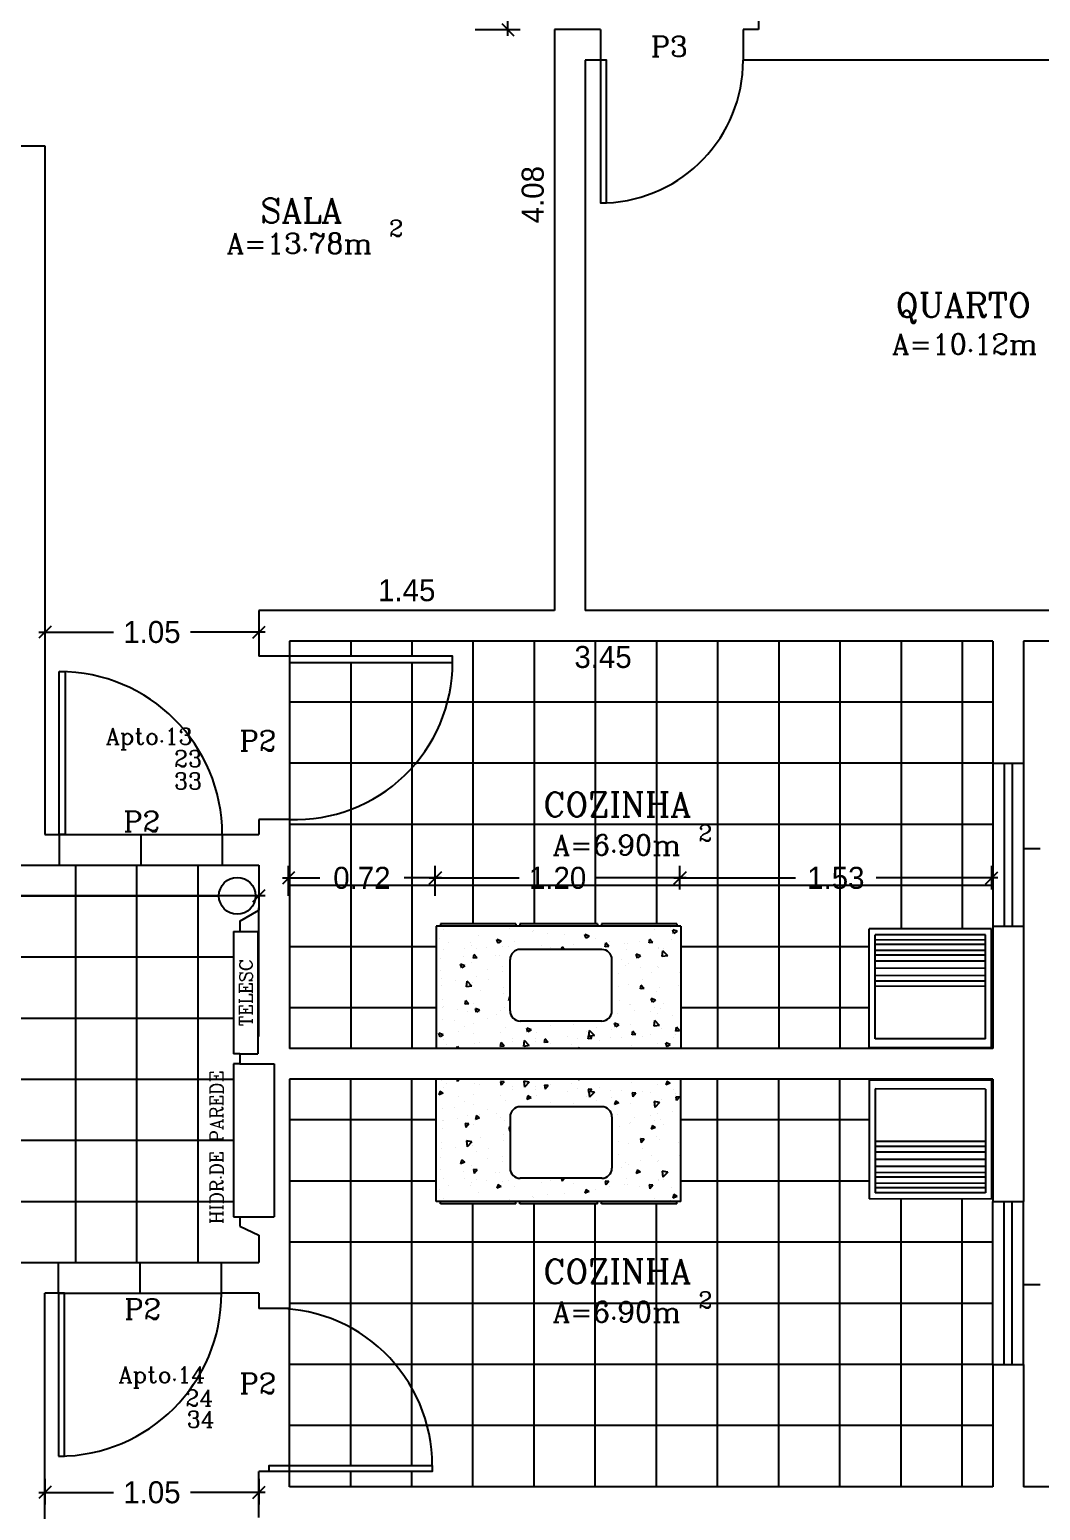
# Model space of a CAD drawing. Extents: x 11.2 to 102.3, y 40.3 to 127.2.
# Drawn here: x 49.22 to 54.18, y 57.54 to 64.8 of the extents above; entities that cross this region are included whole.
import ezdxf

# ---------------------------------------------------------------- set-up
doc = ezdxf.new("R2010")
doc.units = 0
doc.header["$LTSCALE"] = 8
doc.layers.get('0').update_dxf_attribs({"linetype": 'CONTINUOUS'})
doc.layers.get('DEFPOINTS').update_dxf_attribs({"linetype": 'CONTINUOUS'})
for name, color, linetype in [('COTAS', 244, 'CONTINUOUS'), ('EQUIPAMENTOS', 1, 'CONTINUOUS'), ('ESQUADRIAS', 244, 'CONTINUOUS'), ('PAREDE', 7, 'CONTINUOUS'), ('PISO', 30, 'CONTINUOUS'), ('TEXTO', 1, 'CONTINUOUS')]:
    doc.layers.add(name, color=color, linetype=linetype)
doc.styles.add('ROMANC', font='ROMANC.SHX')
doc.dimstyles.get("Standard").update_dxf_attribs({"dimtxt": 0.18, "dimasz": 0.18, "dimexe": 0.18, "dimexo": 0.0625, "dimgap": 0.09, "dimtad": 0, "dimtih": 1, "dimtoh": 1, "dimdec": 4, "dimzin": 0, "dimtxsty": 'STANDARD', "dimcen": 0.09, "dimazin": 3, "dimtfac": 1, "dimtdec": 4, "dimtofl": 0, "dimtmove": 0, "dimatfit": 3, "dimtolj": 1, "dimtzin": 0})

# ---------------------------------------------------------------- blocks, each defined once
blk = doc.blocks.new('_OBLIQUE')
at = {"color": 0, "linetype": 'BYBLOCK'}
blk.add_line((-0.5, -0.5), (0.5, 0.5), dxfattribs=at)
blk = doc.blocks.new('*D77')
at = {"color": 244, "linetype": 'BYBLOCK'}
for p, q in [((22.9536, 60.5522), (25.2426, 60.5522)), ((27.9636, 60.5522), (25.6746, 60.5522)), ((22.9836, 59.8622), (22.9836, 60.4922)), ((27.9336, 59.8622), (27.9336, 60.4922))]:
    blk.add_line(p, q, dxfattribs=at)
at = {"layer": 'DEFPOINTS', "color": 0, "linetype": 'BYBLOCK'}
for p in [(22.9836, 60.7022), (27.9336, 60.7022), (27.9336, 60.5522)]:
    blk.add_point(p, dxfattribs=at)
at = {"color": 244, "linetype": 'BYBLOCK', "xscale": 0.06, "yscale": 0.06, "zscale": 0.06, "rotation": 180}
blk.add_blockref('_OBLIQUE', (22.9836, 60.5522), dxfattribs=at)
at = {"color": 244, "linetype": 'BYBLOCK', "xscale": 0.06, "yscale": 0.06, "zscale": 0.06}
blk.add_blockref('_OBLIQUE', (27.9336, 60.5522), dxfattribs=at)
at = {"color": 30, "linetype": 'BYBLOCK', "insert": (25.4586, 60.5522), "char_height": 0.108, "attachment_point": 5}
blk.add_mtext('\\A1;4.95', dxfattribs=at)
blk = doc.blocks.new('*D114')
at = {"layer": 'DEFPOINTS', "color": 0, "linetype": 'BYBLOCK'}
for p in [(29.3836, 58.3644), (29.2551, 53.5037), (29.3836, 53.5037)]:
    blk.add_point(p, dxfattribs=at)
at = {"color": 30, "linetype": 'BYBLOCK', "insert": (29.2551, 55.9341), "char_height": 0.108, "attachment_point": 5, "rotation": 90}
blk.add_mtext('\\A1;4.86', dxfattribs=at)
blk = doc.blocks.new('*D90')
at = {"color": 244, "linetype": 'BYBLOCK'}
for p, q in [((28.7986, 60.585), (28.7986, 60.6994)), ((29.9986, 60.585), (29.9986, 60.6994)), ((28.7686, 60.6394), (29.2096, 60.6394)), ((30.0286, 60.6394), (29.5876, 60.6394))]:
    blk.add_line(p, q, dxfattribs=at)
at = {"layer": 'DEFPOINTS', "color": 0, "linetype": 'BYBLOCK'}
for p in [(29.9986, 60.6394), (28.7986, 59.745), (29.9986, 59.745)]:
    blk.add_point(p, dxfattribs=at)
at = {"color": 244, "linetype": 'BYBLOCK', "xscale": 0.06, "yscale": 0.06, "zscale": 0.06, "rotation": 180}
blk.add_blockref('_OBLIQUE', (28.7986, 60.6394), dxfattribs=at)
at = {"color": 244, "linetype": 'BYBLOCK', "xscale": 0.06, "yscale": 0.06, "zscale": 0.06}
blk.add_blockref('_OBLIQUE', (29.9986, 60.6394), dxfattribs=at)
at = {"color": 30, "linetype": 'BYBLOCK', "insert": (29.3986, 60.6394), "char_height": 0.108, "attachment_point": 5}
blk.add_mtext('\\A1;1.20', dxfattribs=at)
blk = doc.blocks.new('*X2')
at = {"color": 0}
for p, q in [((20.9327, 60.3777), (20.9537, 60.3858)), ((20.9477, 60.3676), (20.9538, 60.3857)), ((20.9653, 60.3966), (20.9653, 60.3966)), ((21.0287, 60.3993), (21.0287, 60.3993)), ((21.042, 60.386), (21.042, 60.386)), ((21.638, 60.3815), (21.638, 60.3815)), ((21.7564, 60.3928), (21.7564, 60.3928)), ((22.0793, 60.3872), (22.0793, 60.3872)), ((20.9327, 60.3777), (20.9476, 60.3676)), ((20.9579, 60.3356), (20.9579, 60.3356)), ((21.052, 60.3226), (21.0664, 60.3399)), ((21.052, 60.3226), (21.0699, 60.3211)), ((21.0699, 60.3211), (21.0665, 60.3399)), ((21.1181, 60.3288), (21.1181, 60.3288)), ((21.1766, 60.3187), (21.1766, 60.3187)), ((21.1895, 60.3181), (21.1895, 60.3181)), ((21.2646, 60.328), (21.2646, 60.328)), ((21.2671, 60.3038), (21.2816, 60.3211)), ((21.2782, 60.3221), (21.2782, 60.3221)), ((21.2851, 60.3022), (21.2816, 60.321)), ((21.3324, 60.3412), (21.3324, 60.3412)), ((21.3638, 60.3537), (21.3849, 60.3617)), ((21.3638, 60.3537), (21.3788, 60.3436)), ((21.3782, 60.343), (21.3782, 60.343)), ((21.3788, 60.3436), (21.3849, 60.3617)), ((21.4384, 60.3153), (21.4384, 60.3153)), ((21.4864, 60.3623), (21.4864, 60.3623)), ((21.5676, 60.3679), (21.5676, 60.3679)), ((21.5985, 60.3085), (21.5985, 60.3085)), ((21.6427, 60.3778), (21.6427, 60.3778)), ((21.7294, 60.3271), (21.7294, 60.3271)), ((21.795, 60.3296), (21.816, 60.3377)), ((21.795, 60.3296), (21.8099, 60.3196)), ((21.81, 60.3196), (21.816, 60.3377)), ((21.9044, 60.3572), (21.9044, 60.3572)), ((21.942, 60.3093), (21.942, 60.3093)), ((21.9442, 60.3253), (21.9442, 60.3253)), ((22.0556, 60.3242), (22.0556, 60.3242)), ((22.0957, 60.3445), (22.0957, 60.3445)), ((20.9781, 60.2581), (21.0015, 60.2824)), ((20.9781, 60.2581), (21.0048, 60.254)), ((21, 60.2932), (21, 60.2932)), ((21.0048, 60.2539), (21.0015, 60.2824)), ((21.0212, 60.2953), (21.0212, 60.2953)), ((21.0251, 60.2995), (21.0251, 60.2995)), ((21.1118, 60.2569), (21.1328, 60.265)), ((21.1118, 60.2569), (21.1267, 60.2469)), ((21.1268, 60.2468), (21.1328, 60.265)), ((21.1813, 60.2885), (21.1813, 60.2885)), ((21.2046, 60.237), (21.2046, 60.237)), ((21.2671, 60.3038), (21.2851, 60.3022)), ((21.4854, 60.2887), (21.4968, 60.3022)), ((21.4993, 60.2887), (21.4968, 60.3022)), ((21.5545, 60.2971), (21.5545, 60.2971)), ((21.7586, 60.3018), (21.7586, 60.3018)), ((21.7901, 60.3041), (21.7901, 60.3041)), ((21.8013, 60.2613), (21.8013, 60.2613)), ((21.8219, 60.2615), (21.8219, 60.2615)), ((21.8669, 60.2994), (21.8669, 60.2994)), ((21.9127, 60.2473), (21.9271, 60.2646)), ((21.9127, 60.2473), (21.9306, 60.2458)), ((21.9188, 60.295), (21.9188, 60.295)), ((21.9306, 60.2458), (21.9272, 60.2646)), ((21.9763, 60.2913), (21.9763, 60.2913)), ((21.982, 60.2547), (21.982, 60.2547)), ((22.0789, 60.2882), (22.0789, 60.2882)), ((22.0921, 60.2446), (22.0921, 60.2446)), ((20.9211, 60.1749), (20.9211, 60.1749)), ((21.0214, 60.1996), (21.0214, 60.1996)), ((21.0296, 60.207), (21.0296, 60.207)), ((21.0584, 60.1763), (21.0584, 60.1763)), ((21.1105, 60.1998), (21.1105, 60.1998)), ((21.1729, 60.2188), (21.1729, 60.2188)), ((21.1856, 60.2097), (21.1856, 60.2097)), ((21.2185, 60.1696), (21.2185, 60.1696)), ((21.7865, 60.2043), (21.7865, 60.2043)), ((21.788, 60.1811), (21.788, 60.1811)), ((21.8631, 60.191), (21.8631, 60.191)), ((21.9405, 60.2254), (21.9405, 60.2254)), ((21.9741, 60.2089), (21.9951, 60.2169)), ((21.9741, 60.2089), (21.989, 60.1988)), ((21.9767, 60.2059), (21.9767, 60.2059)), ((21.989, 60.1988), (21.9951, 60.2169)), ((22.0908, 60.1863), (22.0908, 60.1863)), ((20.9265, 60.1111), (20.9265, 60.1111)), ((21.0178, 60.0997), (21.0178, 60.0997)), ((21.0936, 60.097), (21.108, 60.1142)), ((21.0936, 60.097), (21.1115, 60.0954)), ((21.1015, 60.1411), (21.1015, 60.1411)), ((21.1067, 60.0914), (21.1067, 60.0914)), ((21.1116, 60.0954), (21.1081, 60.1142)), ((21.1693, 60.119), (21.1693, 60.119)), ((21.2203, 60.1063), (21.2203, 60.1063)), ((21.7828, 60.1044), (21.7828, 60.1044)), ((21.8591, 60.1425), (21.8591, 60.1425)), ((21.9159, 60.1563), (21.9159, 60.1563)), ((21.9369, 60.1255), (21.9369, 60.1255)), ((21.9386, 60.1091), (21.962, 60.1335)), ((21.9386, 60.1091), (21.9653, 60.105)), ((21.9653, 60.105), (21.962, 60.1335)), ((22.0193, 60.1358), (22.0193, 60.1358)), ((22.0872, 60.1125), (22.0872, 60.1125)), ((22.0884, 60.1447), (22.0884, 60.1447)), ((21, 60.0231), (21, 60.0231)), ((21.0316, 60.0815), (21.0316, 60.0815)), ((21.0388, 60.0394), (21.0598, 60.0474)), ((21.0388, 60.0394), (21.0537, 60.0293)), ((21.0538, 60.0293), (21.0598, 60.0474)), ((21.1656, 60.0191), (21.1656, 60.0191)), ((21.2161, 60.0361), (21.2161, 60.0361)), ((21.7518, 60.0557), (21.7536, 60.0577)), ((21.7518, 60.0394), (21.757, 60.0389)), ((21.7571, 60.0389), (21.7536, 60.0577)), ((21.7842, 60.0726), (21.7842, 60.0726)), ((21.8978, 60.0876), (21.8978, 60.0876)), ((21.9332, 60.0257), (21.9332, 60.0257)), ((21.9543, 60.0217), (21.9688, 60.0389)), ((21.9543, 60.0217), (21.9722, 60.0201)), ((21.9723, 60.0201), (21.9688, 60.0389)), ((22.0848, 60.0449), (22.0848, 60.0449)), ((20.9527, 59.9632), (20.9527, 59.9632)), ((21.0141, 59.9999), (21.0141, 59.9999)), ((21.0278, 59.9731), (21.0278, 59.9731)), ((21.0411, 60.0061), (21.0411, 60.0061)), ((21.0632, 59.9828), (21.0632, 59.9828)), ((21.1414, 59.988), (21.1414, 59.988)), ((21.1601, 60.0163), (21.1601, 60.0163)), ((21.2234, 59.976), (21.2234, 59.976)), ((21.7792, 60.0045), (21.7792, 60.0045)), ((21.8007, 59.9892), (21.8007, 59.9892)), ((21.8189, 59.9693), (21.8189, 59.9693)), ((21.8639, 59.9489), (21.8639, 59.9489)), ((21.9011, 59.9913), (21.9221, 59.9994)), ((21.9011, 59.9913), (21.916, 59.9813)), ((21.9035, 59.9773), (21.9035, 59.9773)), ((21.916, 59.9812), (21.9221, 59.9994)), ((21.9608, 59.9825), (21.9608, 59.9825)), ((22.0083, 59.9942), (22.0083, 59.9942)), ((22.0785, 60.0073), (22.0785, 60.0073)), ((22.0811, 59.945), (22.0811, 59.945)), ((22.0834, 60.0041), (22.0834, 60.0041)), ((20.92, 59.8902), (20.9345, 59.9074)), ((20.92, 59.8902), (20.938, 59.8886)), ((20.938, 59.8886), (20.9345, 59.9074)), ((21.0105, 59.9), (21.0105, 59.9)), ((21.0179, 59.9162), (21.0412, 59.9406)), ((21.0179, 59.9162), (21.0446, 59.9121)), ((21.0446, 59.912), (21.0413, 59.9405)), ((21.1352, 59.8713), (21.1497, 59.8886)), ((21.1352, 59.8713), (21.1531, 59.8698)), ((21.1532, 59.8697), (21.1497, 59.8885)), ((21.162, 59.9192), (21.162, 59.9192)), ((21.2179, 59.9186), (21.2389, 59.9266)), ((21.2179, 59.9186), (21.2328, 59.9085)), ((21.2328, 59.9085), (21.2389, 59.9266)), ((21.252, 59.8946), (21.252, 59.8946)), ((21.3271, 59.9045), (21.3271, 59.9045)), ((21.338, 59.8665), (21.3614, 59.8909)), ((21.3648, 59.8624), (21.3615, 59.8909)), ((21.3786, 59.8872), (21.3786, 59.8872)), ((21.4407, 59.9195), (21.4407, 59.9195)), ((21.5536, 59.9172), (21.5536, 59.9172)), ((21.6197, 59.8822), (21.6197, 59.8822)), ((21.649, 59.8946), (21.67, 59.9026)), ((21.649, 59.8946), (21.6639, 59.8845)), ((21.664, 59.8845), (21.6701, 59.9026)), ((21.7755, 59.9047), (21.7755, 59.9047)), ((21.8004, 59.8814), (21.8004, 59.8814)), ((21.9294, 59.8759), (21.9294, 59.8759)), ((21.9296, 59.9258), (21.9296, 59.9258)), ((21.9754, 59.9114), (21.9754, 59.9114)), ((22.0045, 59.8858), (22.0045, 59.8858)), ((22.0241, 59.9422), (22.0241, 59.9422)), ((22.0801, 59.8705), (22.1011, 59.8786)), ((22.0951, 59.8604), (22.1012, 59.8786)), ((20.9403, 59.8706), (20.9403, 59.8706)), ((20.9489, 59.8547), (20.9489, 59.8547)), ((20.9658, 59.8218), (20.9868, 59.8299)), ((20.9658, 59.8218), (20.9807, 59.8118)), ((20.9808, 59.8117), (20.9868, 59.8299)), ((21.0287, 59.8271), (21.0287, 59.8271)), ((21.0625, 59.8697), (21.0625, 59.8697)), ((21.1004, 59.8638), (21.1004, 59.8638)), ((21.1584, 59.8193), (21.1584, 59.8193)), ((21.2037, 59.8571), (21.2037, 59.8571)), ((21.2606, 59.857), (21.2606, 59.857)), ((21.3142, 59.8418), (21.3142, 59.8418)), ((21.338, 59.8665), (21.3647, 59.8624)), ((21.3504, 59.8525), (21.3648, 59.8697)), ((21.3504, 59.8525), (21.3683, 59.8509)), ((21.3684, 59.8509), (21.3649, 59.8697)), ((21.4085, 59.8022), (21.4179, 59.8059)), ((21.4168, 59.8022), (21.418, 59.8058)), ((21.4207, 59.8503), (21.4207, 59.8503)), ((21.4505, 59.8213), (21.4505, 59.8213)), ((21.4682, 59.863), (21.4682, 59.863)), ((21.5512, 59.8261), (21.5512, 59.8261)), ((21.5656, 59.8337), (21.58, 59.8509)), ((21.5656, 59.8337), (21.5835, 59.8321)), ((21.5835, 59.8321), (21.5801, 59.8509)), ((21.5809, 59.8435), (21.5809, 59.8435)), ((21.6255, 59.8513), (21.6255, 59.8513)), ((21.6263, 59.836), (21.6263, 59.836)), ((21.6582, 59.8169), (21.6816, 59.8412)), ((21.6582, 59.8169), (21.6849, 59.8128)), ((21.6849, 59.8127), (21.6816, 59.8412)), ((21.7399, 59.8509), (21.7399, 59.8509)), ((21.741, 59.8367), (21.741, 59.8367)), ((21.7719, 59.8048), (21.7719, 59.8048)), ((21.7807, 59.8148), (21.7952, 59.8321)), ((21.7807, 59.8148), (21.7987, 59.8133)), ((21.7987, 59.8133), (21.7952, 59.8321)), ((21.9011, 59.83), (21.9011, 59.83)), ((21.9259, 59.8259), (21.9259, 59.8259)), ((22.0011, 59.8022), (22.0104, 59.8133)), ((22.0125, 59.8022), (22.0104, 59.8132)), ((22.0613, 59.8232), (22.0613, 59.8232)), ((22.0775, 59.8451), (22.0775, 59.8451)), ((22.0801, 59.8705), (22.0951, 59.8605)), ((22.09, 59.8064), (22.09, 59.8064))]:
    blk.add_line(p, q, dxfattribs=at)
blk = doc.blocks.new('*D86')
at = {"color": 244, "linetype": 'BYBLOCK'}
for p, q in [((26.8836, 57.6919), (26.8836, 57.5645)), ((27.9336, 57.6919), (27.9336, 57.5645)), ((26.8536, 57.6245), (27.2196, 57.6245)), ((27.9636, 57.6245), (27.5976, 57.6245))]:
    blk.add_line(p, q, dxfattribs=at)
at = {"layer": 'DEFPOINTS', "color": 0, "linetype": 'BYBLOCK'}
for p in [(26.8836, 58.5319), (27.9336, 58.5319), (26.8836, 57.6245)]:
    blk.add_point(p, dxfattribs=at)
at = {"color": 244, "linetype": 'BYBLOCK', "xscale": 0.06, "yscale": 0.06, "zscale": 0.06, "rotation": 180}
blk.add_blockref('_OBLIQUE', (26.8836, 57.6245), dxfattribs=at)
at = {"color": 244, "linetype": 'BYBLOCK', "xscale": 0.06, "yscale": 0.06, "zscale": 0.06}
blk.add_blockref('_OBLIQUE', (27.9336, 57.6245), dxfattribs=at)
at = {"color": 30, "linetype": 'BYBLOCK', "insert": (27.4086, 57.6245), "char_height": 0.108, "attachment_point": 5}
blk.add_mtext('\\A1;1.05', dxfattribs=at)
blk = doc.blocks.new('*D92')
at = {"color": 244, "linetype": 'BYBLOCK'}
for p, q in [((28.0786, 60.5516), (28.0786, 60.6994)), ((28.7986, 60.5516), (28.7986, 60.6994)), ((28.0486, 60.6394), (28.2316, 60.6394)), ((28.8286, 60.6394), (28.6456, 60.6394))]:
    blk.add_line(p, q, dxfattribs=at)
at = {"layer": 'DEFPOINTS', "color": 0, "linetype": 'BYBLOCK'}
for p in [(28.7986, 60.6394), (28.0786, 59.7116), (28.7986, 59.7116)]:
    blk.add_point(p, dxfattribs=at)
at = {"color": 244, "linetype": 'BYBLOCK', "xscale": 0.06, "yscale": 0.06, "zscale": 0.06, "rotation": 180}
blk.add_blockref('_OBLIQUE', (28.0786, 60.6394), dxfattribs=at)
at = {"color": 244, "linetype": 'BYBLOCK', "xscale": 0.06, "yscale": 0.06, "zscale": 0.06}
blk.add_blockref('_OBLIQUE', (28.7986, 60.6394), dxfattribs=at)
at = {"color": 30, "linetype": 'BYBLOCK', "insert": (28.4386, 60.6394), "char_height": 0.108, "attachment_point": 5}
blk.add_mtext('\\A1;0.72', dxfattribs=at)
blk = doc.blocks.new('*D89')
at = {"color": 244, "linetype": 'BYBLOCK'}
for p, q in [((29.9986, 60.5823), (29.9986, 60.6994)), ((31.5286, 60.5823), (31.5286, 60.6994)), ((29.9686, 60.6394), (30.5656, 60.6394)), ((31.5586, 60.6394), (30.9616, 60.6394))]:
    blk.add_line(p, q, dxfattribs=at)
at = {"layer": 'DEFPOINTS', "color": 0, "linetype": 'BYBLOCK'}
for p in [(31.5286, 60.6394), (29.9986, 59.7423), (31.5286, 59.7423)]:
    blk.add_point(p, dxfattribs=at)
at = {"color": 244, "linetype": 'BYBLOCK', "xscale": 0.06, "yscale": 0.06, "zscale": 0.06, "rotation": 180}
blk.add_blockref('_OBLIQUE', (29.9986, 60.6394), dxfattribs=at)
at = {"color": 244, "linetype": 'BYBLOCK', "xscale": 0.06, "yscale": 0.06, "zscale": 0.06}
blk.add_blockref('_OBLIQUE', (31.5286, 60.6394), dxfattribs=at)
at = {"color": 30, "linetype": 'BYBLOCK', "insert": (30.7636, 60.6394), "char_height": 0.108, "attachment_point": 5}
blk.add_mtext('\\A1;1.53', dxfattribs=at)
blk = doc.blocks.new('*D115')
at = {"layer": 'DEFPOINTS', "color": 0, "linetype": 'BYBLOCK'}
for p in [(29.2772, 66.0322), (29.2772, 61.9522), (29.2772, 61.9522)]:
    blk.add_point(p, dxfattribs=at)
at = {"color": 30, "linetype": 'BYBLOCK', "insert": (29.2772, 63.9922), "char_height": 0.108, "attachment_point": 5, "rotation": 90}
blk.add_mtext('\\A1;4.08', dxfattribs=at)
blk = doc.blocks.new('*D91')
at = {"layer": 'DEFPOINTS', "color": 0, "linetype": 'BYBLOCK', "ltscale": 0.2}
for p in [(53.7552, 61.7232), (50.3052, 61.6405), (53.7552, 61.6405)]:
    blk.add_point(p, dxfattribs=at)
at = {"color": 30, "linetype": 'BYBLOCK', "ltscale": 0.2, "insert": (52.0302, 61.7232), "char_height": 0.108, "attachment_point": 5}
blk.add_mtext('\\A1;3.45', dxfattribs=at)
blk = doc.blocks.new('*D117')
at = {"layer": 'DEFPOINTS', "color": 0, "linetype": 'BYBLOCK'}
for p in [(29.3836, 62.0508), (27.9336, 61.9522), (29.3836, 61.9522)]:
    blk.add_point(p, dxfattribs=at)
at = {"color": 30, "linetype": 'BYBLOCK', "insert": (28.6586, 62.0508), "char_height": 0.108, "attachment_point": 5}
blk.add_mtext('\\A1;1.45', dxfattribs=at)
blk = doc.blocks.new('*D79')
at = {"color": 244, "linetype": 'BYBLOCK'}
for p, q in [((26.3352, 64.1122), (26.3352, 63.6712)), ((26.3974, 64.0822), (26.2752, 64.0822)), ((26.3352, 62.8522), (26.3352, 63.2932)), ((26.3974, 62.8822), (26.2752, 62.8822))]:
    blk.add_line(p, q, dxfattribs=at)
at = {"layer": 'DEFPOINTS', "color": 0, "linetype": 'BYBLOCK'}
for p in [(27.2374, 64.0822), (26.3352, 62.8822), (27.2374, 62.8822)]:
    blk.add_point(p, dxfattribs=at)
at = {"color": 244, "linetype": 'BYBLOCK', "xscale": 0.06, "yscale": 0.06, "zscale": 0.06}
for p, rotation in [((26.3352, 64.0822), 90), ((26.3352, 62.8822), 270)]:
    blk.add_blockref('_OBLIQUE', p, dxfattribs=dict(at, rotation=rotation))
at = {"color": 30, "linetype": 'BYBLOCK', "insert": (26.3352, 63.4822), "char_height": 0.108, "attachment_point": 5, "rotation": 90}
blk.add_mtext('\\A1;1.20', dxfattribs=at)
blk = doc.blocks.new('*D83')
at = {"color": 244, "linetype": 'BYBLOCK'}
for p, q in [((26.8836, 61.9156), (26.8836, 61.7858)), ((27.9336, 61.9156), (27.9336, 61.7858)), ((26.8536, 61.8458), (27.2196, 61.8458)), ((27.9636, 61.8458), (27.5976, 61.8458))]:
    blk.add_line(p, q, dxfattribs=at)
at = {"layer": 'DEFPOINTS', "color": 0, "linetype": 'BYBLOCK'}
for p in [(26.8836, 62.7556), (27.9336, 62.7556), (26.8836, 61.8458)]:
    blk.add_point(p, dxfattribs=at)
at = {"color": 244, "linetype": 'BYBLOCK', "xscale": 0.06, "yscale": 0.06, "zscale": 0.06, "rotation": 180}
blk.add_blockref('_OBLIQUE', (26.8836, 61.8458), dxfattribs=at)
at = {"color": 244, "linetype": 'BYBLOCK', "xscale": 0.06, "yscale": 0.06, "zscale": 0.06}
blk.add_blockref('_OBLIQUE', (27.9336, 61.8458), dxfattribs=at)
at = {"color": 30, "linetype": 'BYBLOCK', "insert": (27.4086, 61.8458), "char_height": 0.108, "attachment_point": 5}
blk.add_mtext('\\A1;1.05', dxfattribs=at)
blk = doc.blocks.new('*D121')
at = {"layer": 'DEFPOINTS', "color": 0, "linetype": 'BYBLOCK'}
for p in [(25.5479, 64.3323), (26.8979, 64.3323), (26.8979, 64.3323)]:
    blk.add_point(p, dxfattribs=at)
at = {"color": 30, "linetype": 'BYBLOCK', "insert": (26.2229, 64.3323), "char_height": 0.108, "attachment_point": 5}
blk.add_mtext('\\A1;1.35', dxfattribs=at)
blk = doc.blocks.new('*D84')
at = {"color": 244, "linetype": 'BYBLOCK'}
for p, q in [((28.9945, 65.6522), (29.2145, 65.6522)), ((29.1545, 65.6822), (29.1545, 65.4342)), ((29.1545, 64.7722), (29.1545, 65.0202)), ((28.9945, 64.8022), (29.2145, 64.8022))]:
    blk.add_line(p, q, dxfattribs=at)
at = {"layer": 'DEFPOINTS', "color": 0, "linetype": 'BYBLOCK'}
for p in [(28.1545, 65.6522), (28.1545, 64.8022), (29.1545, 64.8022)]:
    blk.add_point(p, dxfattribs=at)
at = {"color": 244, "linetype": 'BYBLOCK', "xscale": 0.06, "yscale": 0.06, "zscale": 0.06}
for p, rotation in [((29.1545, 65.6522), 90), ((29.1545, 64.8022), 270)]:
    blk.add_blockref('_OBLIQUE', p, dxfattribs=dict(at, rotation=rotation))
at = {"color": 30, "linetype": 'BYBLOCK', "insert": (29.1545, 65.2272), "char_height": 0.108, "attachment_point": 5, "rotation": 90}
blk.add_mtext('\\A1;0.85', dxfattribs=at)
blk = doc.blocks.new('*D85')
at = {"color": 244, "linetype": 'BYBLOCK'}
for p, q in [((29.3836, 65.3557), (29.3836, 65.4978)), ((30.3836, 65.3557), (30.3836, 65.4978)), ((29.3536, 65.4378), (29.7036, 65.4378)), ((30.4136, 65.4378), (30.0636, 65.4378))]:
    blk.add_line(p, q, dxfattribs=at)
at = {"layer": 'DEFPOINTS', "color": 0, "linetype": 'BYBLOCK'}
for p in [(30.3836, 65.4378), (29.3836, 64.5157), (30.3836, 64.5157)]:
    blk.add_point(p, dxfattribs=at)
at = {"color": 244, "linetype": 'BYBLOCK', "xscale": 0.06, "yscale": 0.06, "zscale": 0.06, "rotation": 180}
blk.add_blockref('_OBLIQUE', (29.3836, 65.4378), dxfattribs=at)
at = {"color": 244, "linetype": 'BYBLOCK', "xscale": 0.06, "yscale": 0.06, "zscale": 0.06}
blk.add_blockref('_OBLIQUE', (30.3836, 65.4378), dxfattribs=at)
at = {"color": 30, "linetype": 'BYBLOCK', "insert": (29.8836, 65.4378), "char_height": 0.108, "attachment_point": 5}
blk.add_mtext('\\A1;1.00', dxfattribs=at)

msp = doc.modelspace()

# ---------------------------------------------------------------- linework, layer by layer
at = {"layer": 'COTAS', "color": 1, "linetype": 'CONTINUOUS', "ltscale": 0.3}
for p, q in [((50.2173, 60.3772), (50.2484, 60.3772)), ((50.2484, 59.7772), (50.2173, 59.7772)), ((50.2484, 59.7272), (50.2173, 59.7272)), ((50.2173, 58.9772), (50.2484, 58.9772))]:
    msp.add_line(p, q, dxfattribs=at)
at = {"layer": 'EQUIPAMENTOS', "color": 244}
for p, q in [((52.4123, 60.4022), (51.2123, 60.4022)), ((51.2123, 60.4022), (51.2123, 59.8022)), ((52.4123, 60.4022), (52.4123, 59.8022)), ((51.2123, 59.0522), (51.2123, 59.6522)), ((52.4123, 59.0522), (52.4123, 59.6522)), ((52.4123, 59.0522), (51.2123, 59.0522))]:
    msp.add_line(p, q, dxfattribs=at)
at = {"layer": 'EQUIPAMENTOS', "color": 30}
for p, q in [((51.2323, 60.4142), (51.2323, 60.4022)), ((51.6023, 60.4142), (51.2323, 60.4142)), ((51.6023, 60.4142), (51.6023, 60.4022)), ((52.0023, 60.4142), (51.6223, 60.4142)), ((51.6223, 60.4142), (51.6223, 60.4022)), ((52.0023, 60.4142), (52.0023, 60.4022)), ((52.0223, 60.4142), (52.0223, 60.4022)), ((52.3923, 60.4142), (52.0223, 60.4142)), ((52.3923, 60.4142), (52.3923, 60.4022)), ((51.2323, 59.0403), (51.2323, 59.0522)), ((51.6023, 59.0403), (51.2323, 59.0403)), ((51.6023, 59.0403), (51.6023, 59.0522)), ((51.6223, 59.0403), (51.6223, 59.0522)), ((52.0023, 59.0403), (51.6223, 59.0403)), ((52.0023, 59.0403), (52.0023, 59.0522)), ((52.0223, 59.0403), (52.0223, 59.0522)), ((52.3923, 59.0403), (52.0223, 59.0403)), ((52.3923, 59.0403), (52.3923, 59.0522))]:
    msp.add_line(p, q, dxfattribs=at)
at = {"layer": 'EQUIPAMENTOS', "color": 244, "linetype": 'CONTINUOUS', "ltscale": 0.05}
for p, q in [((53.9357, 60.3903), (53.3357, 60.39)), ((53.3361, 59.8068), (53.3357, 60.39)), ((53.9361, 59.8071), (53.9357, 60.3903)), ((53.9058, 60.3603), (53.3658, 60.36)), ((53.366, 59.8502), (53.3658, 60.36)), ((53.9058, 60.3354), (53.3658, 60.3351)), ((53.9076, 60.3136), (53.3658, 60.3133)), ((53.906, 59.8505), (53.9058, 60.3603)), ((51.574, 59.9877), (51.5741, 60.2388)), ((52.0242, 60.2886), (51.6242, 60.2888)), ((52.074, 59.9874), (52.0741, 60.2386)), ((53.9058, 60.2611), (53.3632, 60.2608)), ((53.9058, 60.2835), (53.3658, 60.2832)), ((53.9058, 60.231), (53.3658, 60.2307)), ((53.9058, 60.1963), (53.3658, 60.196)), ((53.9046, 60.108), (53.3646, 60.1077)), ((53.9059, 60.1604), (53.3659, 60.1601)), ((53.9091, 60.1329), (53.3659, 60.1326)), ((52.024, 59.9374), (51.624, 59.9376)), ((53.9361, 59.8071), (53.3361, 59.8068)), ((53.906, 59.8505), (53.366, 59.8502)), ((53.3361, 59.6477), (53.3357, 59.0645)), ((53.9361, 59.6473), (53.3361, 59.6477)), ((53.366, 59.6042), (53.3658, 59.0945)), ((53.906, 59.6039), (53.366, 59.6042)), ((53.906, 59.6039), (53.9058, 59.0942)), ((53.9361, 59.6473), (53.9357, 59.0642)), ((52.024, 59.5171), (51.624, 59.5168)), ((51.574, 59.4668), (51.5741, 59.2156)), ((52.074, 59.4671), (52.0741, 59.2159)), ((53.9046, 59.3465), (53.3646, 59.3468)), ((53.9091, 59.3216), (53.3659, 59.3219)), ((53.9059, 59.2941), (53.3659, 59.2943)), ((53.9058, 59.2582), (53.3658, 59.2585)), ((53.9058, 59.2234), (53.3658, 59.2237)), ((52.0242, 59.1659), (51.6242, 59.1657)), ((53.9058, 59.1934), (53.3632, 59.1936)), ((53.9058, 59.171), (53.3658, 59.1713)), ((53.9076, 59.1409), (53.3658, 59.1412)), ((53.9058, 59.1191), (53.3658, 59.1194)), ((53.9058, 59.0942), (53.3658, 59.0945)), ((53.9357, 59.0642), (53.3357, 59.0645))]:
    msp.add_line(p, q, dxfattribs=at)
for centre, start, end in [((51.6241, 60.2388), 89.96933, 179.96933), ((52.0241, 60.2386), 359.96933, 89.96933), ((51.624, 59.9876), 179.96933, 269.96933), ((52.024, 59.9874), 269.96933, 359.96933), ((51.624, 59.4668), 90.03067, 180.03067), ((52.024, 59.4671), 0.03067, 90.03067), ((51.6241, 59.2157), 180.03067, 270.03067), ((52.0241, 59.2159), 270.03067, 0.03067)]:
    msp.add_arc(centre, 0.05, start, end, dxfattribs=at)
at = {"layer": 'ESQUADRIAS', "color": 1, "ltscale": 0.3}
for p, q in [((49.3623, 60.8522), (49.3623, 61.6522)), ((49.3623, 61.6522), (49.3923, 61.6522)), ((49.3623, 61.6522), (49.3623, 61.6522)), ((49.3623, 61.6522), (49.3623, 61.6522)), ((49.3923, 61.6522), (49.3923, 60.8522)), ((49.3923, 60.8522), (49.3623, 60.8522)), ((49.3585, 58.6022), (49.3585, 57.8022)), ((49.3885, 58.6022), (49.3585, 58.6022)), ((49.3585, 58.6022), (49.3585, 57.8022)), ((49.3885, 58.6022), (49.3585, 58.6022)), ((49.3885, 57.8022), (49.3885, 58.6022)), ((49.3585, 57.8022), (49.3585, 57.8022)), ((49.3585, 57.8022), (49.3585, 57.8022)), ((49.3585, 57.8022), (49.3885, 57.8022))]:
    msp.add_line(p, q, dxfattribs=at)
at = {"layer": 'ESQUADRIAS', "color": 1}
for p, q in [((53.9423, 61.2022), (53.9423, 60.4022)), ((54.0923, 61.2022), (54.0923, 60.4022)), ((53.9423, 58.2522), (53.9423, 59.0522)), ((54.0923, 58.2522), (54.0923, 59.0522))]:
    msp.add_line(p, q, dxfattribs=at)
at = {"layer": 'ESQUADRIAS', "color": 5}
for p, q in [((53.9973, 61.2022), (53.9973, 60.4022)), ((54.0373, 61.2022), (54.0373, 60.4022)), ((53.9973, 58.2522), (53.9973, 59.0522)), ((54.0373, 58.2522), (54.0373, 59.0522))]:
    msp.add_line(p, q, dxfattribs=at)
at = {"layer": 'ESQUADRIAS', "color": 1, "ltscale": 0.2}
for p, q in [((54.1749, 60.782), (54.098, 60.782)), ((54.1749, 58.6434), (54.098, 58.6434))]:
    msp.add_line(p, q, dxfattribs=at)
at = {"layer": 'ESQUADRIAS', "color": 1}
for points in [[(52.0173, 64.6522), (52.0173, 63.9522), (52.0473, 63.9522), (52.0473, 64.6522)], [(50.4923, 61.7272), (50.4923, 61.6972), (51.2923, 61.6972), (51.2923, 61.7272)], [(50.3923, 57.7272), (50.3923, 57.7572), (51.1923, 57.7572), (51.1923, 57.7272)]]:
    msp.add_lwpolyline(points, close=True, dxfattribs=at)
at = {"layer": 'ESQUADRIAS', "ltscale": 0.3}
msp.add_lwpolyline([(50.1458, 60.5518, -1), (50.3258, 60.5518, -1)], format="xyb", close=True, dxfattribs=at)
at = {"layer": 'ESQUADRIAS', "color": 30}
for centre, radius, start, end in [((52.0166, 64.6522), 0.7007, 272.5089, 360), ((50.5217, 61.6972), 0.7706, 267.81062, 360), ((50.4217, 57.7572), 0.7706, 0, 92.18938)]:
    msp.add_arc(centre, radius, start, end, dxfattribs=at)
at = {"layer": 'ESQUADRIAS', "color": 30, "ltscale": 0.3}
for centre, start, end in [((49.3623, 60.8522), 360, 90), ((49.3585, 58.6022), 270, 0)]:
    msp.add_arc(centre, 0.8, start, end, dxfattribs=at)
at = {"layer": 'PAREDE', "color": 7}
for p, q in [((52.7923, 64.8772), (52.7923, 64.8022)), ((51.7923, 64.8022), (51.7923, 61.9522)), ((52.0173, 64.8022), (51.7923, 64.8022)), ((52.0173, 64.8022), (52.0173, 64.6522)), ((52.7923, 64.8022), (52.7173, 64.8022)), ((52.7173, 64.8022), (52.7173, 64.6522)), ((51.9423, 64.6522), (51.9423, 61.9522)), ((52.0173, 64.6522), (51.9423, 64.6522)), ((55.6923, 64.6522), (52.7173, 64.6522)), ((47.9423, 64.2322), (49.2923, 64.2322)), ((49.2923, 64.2322), (49.2923, 60.8522)), ((49.2923, 64.2322), (49.2923, 60.8522)), ((51.7923, 61.9522), (50.3423, 61.9522)), ((51.7923, 61.9522), (50.3423, 61.9522)), ((50.3423, 61.9522), (50.3423, 61.7272)), ((55.6923, 61.9522), (51.9423, 61.9522)), ((53.9423, 61.8022), (50.4923, 61.8022)), ((50.4923, 61.8022), (50.4923, 61.7272)), ((53.9423, 61.8022), (53.9423, 61.2022)), ((53.9423, 61.8022), (53.9423, 61.2022)), ((54.0923, 61.8022), (54.0923, 61.2022)), ((55.8423, 61.8022), (54.0923, 61.8022)), ((50.4923, 61.7272), (50.3423, 61.7272)), ((53.9423, 61.2022), (54.0923, 61.2022)), ((50.3423, 60.9272), (50.3423, 60.8522)), ((50.4923, 60.9272), (50.3423, 60.9272)), ((50.4923, 60.9272), (50.4923, 59.8022)), ((49.2923, 60.8522), (49.3623, 60.8522)), ((50.1623, 60.8522), (50.3423, 60.8522)), ((49.1423, 60.7022), (49.3623, 60.7022)), ((50.3423, 60.7022), (50.3423, 60.4808)), ((53.9423, 60.4022), (54.0923, 60.4022)), ((53.9423, 60.4022), (53.9423, 59.8022)), ((53.9423, 60.4022), (53.9423, 59.8022)), ((54.0923, 60.4022), (54.0923, 59.0522)), ((53.9423, 59.8022), (50.4923, 59.8022)), ((53.9423, 59.6522), (50.4923, 59.6522)), ((50.4923, 59.6522), (50.4923, 58.5272)), ((53.9423, 59.6522), (53.9423, 59.0522)), ((53.9423, 59.6522), (53.9423, 59.0522)), ((53.9423, 59.0522), (54.0923, 59.0522)), ((50.3423, 58.8876), (50.3423, 58.7522)), ((50.3423, 58.8876), (50.3423, 58.7522)), ((49.1423, 58.7522), (49.3585, 58.7522)), ((49.2923, 52.6415), (49.2923, 58.6022)), ((49.3585, 58.6022), (49.2923, 58.6022)), ((50.3423, 58.6022), (50.1585, 58.6022)), ((50.3423, 58.6022), (50.3423, 58.5272)), ((50.3423, 58.6022), (50.3423, 58.5272)), ((50.4923, 58.5272), (50.3423, 58.5272)), ((53.9423, 58.2522), (54.0923, 58.2522)), ((53.9423, 58.2522), (53.9423, 57.6522)), ((54.0923, 58.2522), (54.0923, 57.6522)), ((50.3423, 57.5022), (50.3423, 57.7272)), ((50.4923, 57.7272), (50.3423, 57.7272)), ((50.4923, 57.6522), (50.4923, 57.7272)), ((53.9423, 57.6522), (50.4923, 57.6522)), ((55.8423, 57.6522), (54.0923, 57.6522))]:
    msp.add_line(p, q, dxfattribs=at)
at = {"layer": 'PAREDE', "color": 7, "linetype": 'CONTINUOUS', "ltscale": 0.3}
for p, q in [((49.3623, 60.8522), (49.3623, 60.7022)), ((50.1623, 60.8522), (50.1623, 60.7022)), ((50.2484, 60.4272), (50.3423, 60.4808)), ((50.2484, 60.4272), (50.2484, 60.3772)), ((50.2484, 60.3772), (50.3373, 60.3772)), ((50.3373, 60.3772), (50.3373, 59.7772)), ((50.2484, 59.7772), (50.2484, 59.7272)), ((50.2484, 59.7772), (50.3373, 59.7772)), ((50.2484, 59.7272), (50.4173, 59.7272)), ((50.4173, 59.7272), (50.4173, 58.9772)), ((50.2484, 58.9772), (50.2484, 58.9313)), ((50.2484, 58.9772), (50.4173, 58.9772)), ((50.2484, 58.9313), (50.3423, 58.8876)), ((49.3585, 58.6022), (49.3585, 58.7522)), ((50.1585, 58.6022), (50.1585, 58.7522))]:
    msp.add_line(p, q, dxfattribs=at)
at = {"layer": 'PAREDE', "color": 7, "ltscale": 0.2}
for p, q in [((50.1623, 60.7022), (50.3423, 60.7022)), ((50.1585, 58.7522), (50.3423, 58.7522))]:
    msp.add_line(p, q, dxfattribs=at)
at = {"layer": 'PAREDE', "color": 1, "linetype": 'CONTINUOUS', "ltscale": 0.3}
for p, q in [((50.2173, 60.3772), (50.2173, 59.7772)), ((50.2173, 59.7272), (50.2173, 58.9772))]:
    msp.add_line(p, q, dxfattribs=at)
at = {"layer": 'PISO', "color": 30}
for p, q in [((50.7923, 61.8022), (50.7923, 61.7272)), ((51.0923, 61.8022), (51.0923, 61.7272)), ((51.3923, 61.8022), (51.3923, 60.4142)), ((51.6923, 61.8022), (51.6923, 60.4142)), ((51.9923, 61.8022), (51.9923, 60.4142)), ((52.2923, 61.8022), (52.2923, 60.4142)), ((52.5923, 61.8022), (52.5923, 59.8022)), ((52.8923, 61.8022), (52.8923, 59.8022)), ((53.1923, 61.8022), (53.1923, 59.8022)), ((53.4923, 61.8022), (53.4923, 60.3901)), ((53.7923, 61.8022), (53.7923, 60.3902)), ((50.4923, 61.7272), (50.4923, 60.9272)), ((50.7923, 61.6972), (50.7923, 59.8022)), ((51.0923, 61.6972), (51.0923, 59.8022)), ((53.9423, 61.5022), (50.4923, 61.5022)), ((53.9423, 61.2022), (50.4923, 61.2022)), ((53.9423, 60.9022), (50.4923, 60.9022)), ((49.4423, 60.7022), (49.4423, 58.7522)), ((49.7423, 60.7022), (49.7423, 58.7522)), ((50.0423, 60.7022), (50.0423, 58.7522)), ((53.9423, 60.6022), (50.4923, 60.6022)), ((45.5833, 60.5522), (50.1458, 60.5522)), ((45.5205, 60.2522), (50.2173, 60.2522)), ((51.2123, 60.3022), (50.4923, 60.3022)), ((53.3358, 60.3022), (52.4123, 60.3022)), ((45.5205, 59.9522), (50.2173, 59.9522)), ((51.2123, 60.0022), (50.4923, 60.0022)), ((53.3359, 60.0022), (52.4123, 60.0022)), ((50.7923, 59.8227), (50.7923, 59.8022)), ((51.0923, 59.8227), (51.0923, 59.8022)), ((47.3973, 59.6522), (50.2173, 59.6522)), ((50.7923, 57.7572), (50.7923, 59.6522)), ((51.0923, 57.7572), (51.0923, 59.6522)), ((52.5923, 57.6522), (52.5923, 59.6522)), ((52.8923, 57.6522), (52.8923, 59.6522)), ((53.1923, 57.6522), (53.1923, 59.6522)), ((51.2123, 59.4522), (50.4923, 59.4522)), ((53.3359, 59.4522), (52.4123, 59.4522)), ((47.3423, 59.3522), (50.2173, 59.3522)), ((51.2123, 59.1522), (50.4923, 59.1522)), ((53.3358, 59.1522), (52.4123, 59.1522)), ((47.8166, 59.0522), (50.2173, 59.0522)), ((51.3923, 57.6522), (51.3923, 59.0403)), ((51.6923, 57.6522), (51.6923, 59.0403)), ((51.9923, 57.6522), (51.9923, 59.0403)), ((52.2923, 57.6522), (52.2923, 59.0403)), ((53.4923, 57.6522), (53.4923, 59.0644)), ((53.7923, 57.6522), (53.7923, 59.0642)), ((53.9423, 58.8522), (50.4923, 58.8522)), ((53.9423, 58.5522), (50.4923, 58.5522)), ((50.4923, 57.7272), (50.4923, 58.5272)), ((53.9423, 58.2522), (50.4923, 58.2522)), ((53.9423, 57.9522), (50.4923, 57.9522)), ((50.7923, 57.6522), (50.7923, 57.7272)), ((51.0923, 57.6522), (51.0923, 57.7272))]:
    msp.add_line(p, q, dxfattribs=at)
at = {"layer": 'PISO', "color": 30, "ltscale": 0.2}
for p, q in [((49.3623, 60.8522), (50.1623, 60.8522)), ((49.7623, 60.8522), (49.7623, 60.7022)), ((49.3623, 60.7022), (50.1623, 60.7022)), ((49.3585, 58.7522), (50.1585, 58.7522)), ((49.3585, 58.7522), (50.1585, 58.7522)), ((49.7585, 58.7522), (49.7585, 58.6022)), ((49.3585, 58.6022), (50.1585, 58.6022))]:
    msp.add_line(p, q, dxfattribs=at)

# ---------------------------------------------------------------- block references
at = {"layer": 'EQUIPAMENTOS', "color": 30, "xscale": -1, "rotation": 359.9999999999997}
msp.add_blockref('*X2', (73.3259, 0), dxfattribs=at)
at = {"layer": 'EQUIPAMENTOS', "color": 30, "rotation": 179.9999999999996}
msp.add_blockref('*X2', (73.3259, 119.4545), dxfattribs=at)

# ---------------------------------------------------------------- texts
at = {"layer": 'ESQUADRIAS', "color": 1, "ltscale": 0.3, "style": 'ROMANC'}
for s, p in [('P3', (52.2651, 64.6696)), ('P2', (50.247, 61.2637)), ('P2', (49.6774, 60.8674)), ('P2', (49.6817, 58.4751)), ('P2', (50.247, 58.1093))]:
    msp.add_text(s, height=0.1, dxfattribs=at).set_placement(p)
at = {"layer": 'TEXTO', "color": 1, "ltscale": 0.3, "style": 'ROMANC'}
for s, height, rotation, p in [('SALA', 0.12, 360, (50.3496, 63.8547)), ('2', 0.08, 360, (50.9811, 63.7875)), ('A=13.78m', 0.1, 360, (50.1831, 63.7032)), ('QUARTO', 0.12, 360, (53.4657, 63.3905)), ('A=10.12m', 0.1, 360, (53.447, 63.2092)), ('COZINHA', 0.12, 360, (51.7376, 60.9398)), ('2', 0.08, 360, (52.4981, 60.8195)), ('A=6.90m', 0.1, 360, (51.783, 60.7515)), ('TELESC', 0.064, 90, (50.3108, 59.9112)), ('HIDR.DE PAREDE', 0.064, 90, (50.1673, 58.9425)), ('COZINHA', 0.12, 360, (51.7376, 58.6489)), ('2', 0.08, 360, (52.4981, 58.5286)), ('A=6.90m', 0.1, 360, (51.783, 58.4606))]:
    msp.add_text(s, height=height, rotation=rotation, dxfattribs=at).set_placement(p)
for s, p in [('Apto.13', (49.5911, 61.2946)), ('23', (49.9255, 61.1851)), ('33', (49.9255, 61.0755)), ('Apto.14', (49.6534, 58.162)), ('24', (49.9814, 58.0472)), ('34', (49.9878, 57.943))]:
    msp.add_text(s, height=0.08, dxfattribs=at).set_placement(p)

# ---------------------------------------------------------------- dimensions: what is measured, and where the dimension line sits
at = {"layer": 'COTAS', "color": 30}
for base, p1, p2, override, picture, middle in [((51.6859, 61.9522), (51.6859, 66.0322), (51.6859, 61.9522), {"dimscale": 0.6, "dimasz": 0.1, "dimexe": 0.1, "dimexo": 1.4, "dimtih": 0, "dimtoh": 0, "dimdec": 2, "dimblk1": 'OBLIQUE', "dimblk2": 'OBLIQUE', "dimsah": 1, "dimdle": 0.05, "dimse1": 1, "dimse2": 1, "dimsd1": 1, "dimsd2": 1, "dimclrd": 244, "dimclre": 244, "dimclrt": 30}, '*D115', (51.6859, 63.9922)), ((51.5632, 64.8022), (50.5632, 65.6522), (50.5632, 64.8022), {"dimscale": 0.6, "dimasz": 0.1, "dimexe": 0.1, "dimexo": 1.4, "dimtih": 0, "dimtoh": 0, "dimdec": 2, "dimblk1": 'OBLIQUE', "dimblk2": 'OBLIQUE', "dimsah": 1, "dimdle": 0.05, "dimclrd": 244, "dimclre": 244, "dimclrt": 30}, '*D84', (51.5632, 65.2272)), ((48.7439, 62.8822), (49.6461, 64.0822), (49.6461, 62.8822), {"dimscale": 0.6, "dimasz": 0.1, "dimexe": 0.1, "dimexo": 1.4, "dimtih": 0, "dimtoh": 0, "dimdec": 2, "dimblk1": 'OBLIQUE', "dimblk2": 'OBLIQUE', "dimsah": 1, "dimdle": 0.05, "dimclrd": 244, "dimclre": 244, "dimclrt": 30}, '*D79', (48.7439, 63.4822)), ((51.6638, 53.5037), (51.7923, 58.3644), (51.7923, 53.5037), {"dimscale": 0.6, "dimasz": 0.1, "dimexe": 0.1, "dimexo": 1.4, "dimtih": 0, "dimtoh": 0, "dimdec": 2, "dimblk1": 'OBLIQUE', "dimblk2": 'OBLIQUE', "dimsah": 1, "dimdle": 0.05, "dimse1": 1, "dimse2": 1, "dimsd1": 1, "dimsd2": 1, "dimclrd": 244, "dimclre": 244, "dimclrt": 30}, '*D114', (51.6638, 55.9341))]:
    dim = msp.add_linear_dim(base=base, p1=p1, p2=p2, angle=90, dimstyle='STANDARD', override=override, dxfattribs=at)
    dim.commit()
    dim.dimension.update_dxf_attribs({"geometry": picture, "text_midpoint": middle, "insert": (22.4087, 0)})
for base, p1, p2, override, picture, middle, set_off in [((52.7923, 65.5542), (51.7923, 64.632), (52.7923, 64.632), {"dimscale": 0.6, "dimasz": 0.1, "dimexe": 0.1, "dimexo": 1.4, "dimtih": 0, "dimtoh": 0, "dimdec": 2, "dimblk1": 'OBLIQUE', "dimblk2": 'OBLIQUE', "dimsah": 1, "dimdle": 0.05, "dimclrd": 244, "dimclre": 244, "dimclrt": 30}, '*D85', (52.2923, 65.5542), (22.4087, 0.1164)), ((49.3066, 64.3323), (47.9566, 64.3323), (49.3066, 64.3323), {"dimscale": 0.6, "dimasz": 0.1, "dimexe": 0.1, "dimexo": 1.4, "dimtih": 0, "dimtoh": 0, "dimdec": 2, "dimblk1": 'OBLIQUE', "dimblk2": 'OBLIQUE', "dimsah": 1, "dimdle": 0.05, "dimse1": 1, "dimse2": 1, "dimsd1": 1, "dimsd2": 1, "dimclrd": 244, "dimclre": 244, "dimclrt": 30}, '*D121', (48.6316, 64.3323), (22.4087, 0)), ((49.2923, 61.8458), (50.3423, 62.7556), (49.2923, 62.7556), {"dimscale": 0.6, "dimasz": 0.1, "dimexe": 0.1, "dimexo": 1.4, "dimtih": 0, "dimtoh": 0, "dimdec": 2, "dimblk1": 'OBLIQUE', "dimblk2": 'OBLIQUE', "dimsah": 1, "dimdle": 0.05, "dimclrd": 244, "dimclre": 244, "dimclrt": 30}, '*D83', (49.8173, 61.8458), (22.4087, 0)), ((51.7923, 62.0508), (50.3423, 61.9522), (51.7923, 61.9522), {"dimscale": 0.6, "dimasz": 0.1, "dimexe": 0.1, "dimexo": 1.4, "dimtih": 0, "dimtoh": 0, "dimdec": 2, "dimblk1": 'OBLIQUE', "dimblk2": 'OBLIQUE', "dimsah": 1, "dimdle": 0.05, "dimse1": 1, "dimse2": 1, "dimsd1": 1, "dimsd2": 1, "dimclrd": 244, "dimclre": 244, "dimclrt": 30}, '*D117', (51.0673, 62.0508), (22.4087, 0)), ((50.3423, 60.5522), (45.3923, 60.7022), (50.3423, 60.7022), {"dimscale": 0.6, "dimasz": 0.1, "dimexe": 0.1, "dimexo": 1.4, "dimtih": 0, "dimtoh": 0, "dimdec": 2, "dimblk1": 'OBLIQUE', "dimblk2": 'OBLIQUE', "dimsah": 1, "dimdle": 0.05, "dimclrd": 244, "dimclre": 244, "dimclrt": 30}, '*D77', (47.8673, 60.5522), (22.4087, 0)), ((51.2073, 60.6394), (50.4873, 59.7116), (51.2073, 59.7116), {"dimscale": 0.6, "dimasz": 0.1, "dimexe": 0.1, "dimexo": 1.4, "dimtih": 0, "dimtoh": 0, "dimdec": 2, "dimblk1": 'OBLIQUE', "dimblk2": 'OBLIQUE', "dimsah": 1, "dimdle": 0.05, "dimclrd": 244, "dimclre": 244, "dimclrt": 30}, '*D92', (50.8473, 60.6394), (22.4087, 0)), ((52.4073, 60.6394), (51.2073, 59.745), (52.4073, 59.745), {"dimscale": 0.6, "dimasz": 0.1, "dimexe": 0.1, "dimexo": 1.4, "dimtih": 0, "dimtoh": 0, "dimdec": 2, "dimblk1": 'OBLIQUE', "dimblk2": 'OBLIQUE', "dimsah": 1, "dimdle": 0.05, "dimclrd": 244, "dimclre": 244, "dimclrt": 30}, '*D90', (51.8073, 60.6394), (22.4087, 0)), ((53.9373, 60.6394), (52.4073, 59.7423), (53.9373, 59.7423), {"dimscale": 0.6, "dimasz": 0.1, "dimexe": 0.1, "dimexo": 1.4, "dimtih": 0, "dimtoh": 0, "dimdec": 2, "dimblk1": 'OBLIQUE', "dimblk2": 'OBLIQUE', "dimsah": 1, "dimdle": 0.05, "dimclrd": 244, "dimclre": 244, "dimclrt": 30}, '*D89', (53.1723, 60.6394), (22.4087, 0)), ((49.2923, 57.6245), (50.3423, 58.5319), (49.2923, 58.5319), {"dimscale": 0.6, "dimasz": 0.1, "dimexe": 0.1, "dimexo": 1.4, "dimtih": 0, "dimtoh": 0, "dimdec": 2, "dimblk1": 'OBLIQUE', "dimblk2": 'OBLIQUE', "dimsah": 1, "dimdle": 0.05, "dimclrd": 244, "dimclre": 244, "dimclrt": 30}, '*D86', (49.8173, 57.6245), (22.4087, 0))]:
    dim = msp.add_linear_dim(base=base, p1=p1, p2=p2, dimstyle='STANDARD', override=override, dxfattribs=at)
    dim.commit()
    dim.dimension.update_dxf_attribs({"geometry": picture, "text_midpoint": middle, "insert": set_off})
dim = msp.add_linear_dim(base=(53.7552, 61.7232), p1=(50.3052, 61.6405), p2=(53.7552, 61.6405), dimstyle='STANDARD', override={"dimscale": 0.6, "dimasz": 0.1, "dimexe": 0.1, "dimexo": 1.4, "dimtih": 0, "dimtoh": 0, "dimdec": 2, "dimblk1": 'OBLIQUE', "dimblk2": 'OBLIQUE', "dimsah": 1, "dimdle": 0.05, "dimse1": 1, "dimse2": 1, "dimsd1": 1, "dimsd2": 1, "dimclrd": 244, "dimclre": 244, "dimclrt": 30}, dxfattribs=at)
dim.commit()
dim.dimension.update_dxf_attribs({"geometry": '*D91', "text_midpoint": (52.0302, 61.7232)})

doc.saveas('drawing.dxf')
